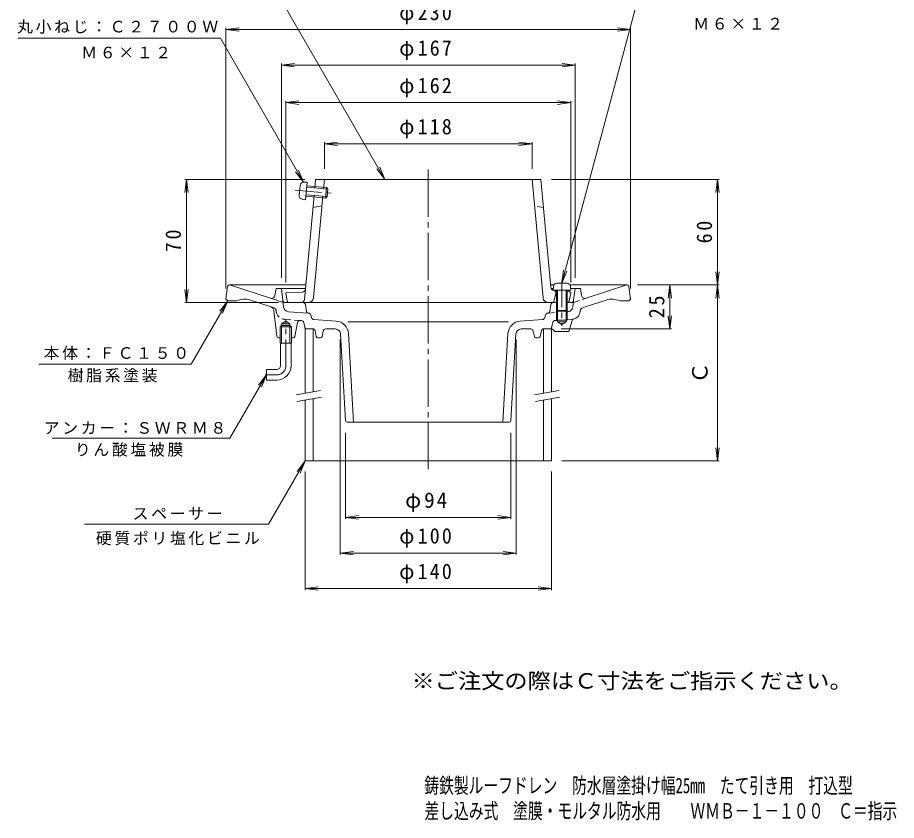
# Model space of a CAD drawing. Units: millimetres, scale not verified. Extents: x -270 to 229, y -348 to 337.
# Drawn here: x -270.4 to 229.2, y -347.7 to 108.5 of the extents above; entities that cross this region are included whole.
import ezdxf
from ezdxf.enums import TextEntityAlignment as Align

# ---------------------------------------------------------------- set-up
doc = ezdxf.new("R2010")
doc.units = ezdxf.units.MM
doc.header["$LTSCALE"] = 3
for name, pattern in [('CHAIN1', [8, 5, -1, 1, -1]), ('CHAIN2', [12, 9, -1, 1, -1]), ('DASHED1', [1.8, 1.2, -0.6]), ('DOUBLE_CHAIN2', [12.8, 9, -1, 0.6, -0.6, 0.6, -1])]:
    doc.linetypes.add(name, pattern=pattern)
for name, color, linetype, lineweight in [('0-0_通り芯', 3, 'Continuous', 9), ('0-1_躯体', 6, 'Continuous', 9), ('0-2_仕上', 4, 'Continuous', 9), ('0-4_その他', 7, 'Continuous', 9), ('0-5_寸法', 7, 'Continuous', 9), ('0-8', 4, 'Continuous', 9)]:
    doc.layers.add(name, color=color, linetype=linetype, lineweight=lineweight)
doc.layers.add('F-0_F-0ﾚｲﾔ', color=2, linetype='Continuous')
doc.layers.add('F-5_F-5ﾚｲﾔ', color=2, linetype='Continuous')
doc.styles.add('ＭＳ ゴシック', font='')
doc.styles.get('ＭＳ ゴシック').set_extended_font_data('MS Gothic')

msp = doc.modelspace()

# ---------------------------------------------------------------- linework, layer by layer
at = {"layer": '0-0_通り芯', "linetype": 'CHAIN2'}
msp.add_line((-36.942, 22.272), (-36.942, -148.131), dxfattribs=at)
at = {"layer": '0-0_通り芯'}
for p, q in [((-151.052, -44.324), (-151.942, -51.448)), ((-150.059, -43.448), (-106.497, -43.448)), ((-126.668, -51.01), (-149.942, -43.448)), ((34.536, -43.448), (32.612, -43.448)), ((76.175, -43.448), (43.53, -43.448)), ((52.783, -51.01), (76.058, -43.448)), ((77.167, -44.324), (78.058, -51.448)), ((-119.622, -52.131), (-120.442, -45.448)), ((-120.442, -45.448), (-106.679, -45.448)), ((34.142, -45.448), (32.946, -45.448)), ((46.558, -45.448), (43.967, -45.448)), ((45.737, -52.131), (46.558, -45.448)), ((-151.942, -51.448), (-150.942, -52.448)), ((-145.942, -52.448), (-150.942, -52.448)), ((-126.772, -55.708), (-138.072, -52.036)), ((-119.472, -53.348), (-126.668, -51.01)), ((-119.147, -55.993), (-119.622, -52.131)), ((32.846, -54.697), (32.189, -58.574)), ((34.273, -53.448), (36.058, -53.448)), ((42.058, -53.448), (44.248, -53.448)), ((52.888, -55.708), (64.187, -52.036)), ((72.058, -52.448), (77.058, -52.448)), ((78.058, -51.448), (77.058, -52.448)), ((-124.719, -58.213), (-123.045, -72.564)), ((-105.158, -59.405), (-116.379, -58.62)), ((-104.994, -59.416), (-105.158, -59.405)), ((31.11, -59.416), (31.273, -59.405)), ((49.478, -58.587), (49.55, -58.007)), ((50.917, -56.348), (52.888, -55.708)), ((-120.302, -65.448), (-117.942, -64.085)), ((-115.582, -65.448), (-117.942, -64.085)), ((-112.781, -72.645), (-111.202, -64.804)), ((-109.627, -63.604), (-109.071, -63.642)), ((-107.708, -64.828), (-106.942, -68.448)), ((-103.656, -60.505), (-103.229, -62.015)), ((-89.253, -63.987), (-101.89, -63.103)), ((-36.942, -64.448), (-82.661, -64.448)), ((-36.942, -64.448), (8.777, -64.448)), ((15.368, -63.987), (28.006, -63.103)), ((29.771, -60.505), (29.345, -62.015)), ((43.058, -69.841), (44.883, -63.551)), ((-120.302, -66.448), (-121.117, -67.248)), ((-114.767, -67.248), (-121.117, -67.248)), ((-121.117, -76.448), (-121.117, -67.248)), ((-120.302, -76.448), (-120.302, -65.448)), ((-115.582, -65.448), (-120.302, -65.448)), ((-115.582, -66.448), (-120.302, -66.448)), ((-115.582, -76.448), (-115.582, -65.448)), ((-114.767, -67.248), (-115.582, -66.448)), ((-114.767, -76.448), (-114.767, -67.248)), ((-102.262, -68.448), (-106.115, -68.448)), ((-101.281, -69.252), (-100.603, -72.644)), ((-97.281, -72.644), (-96.683, -69.654)), ((-89.777, -68.448), (-95.212, -68.448)), ((15.893, -68.448), (21.328, -68.448)), ((23.397, -72.644), (22.799, -69.654)), ((27.397, -69.252), (26.719, -72.644)), ((32.247, -68.448), (28.378, -68.448)), ((33.666, -68.567), (35.058, -69.841)), ((35.058, -69.841), (43.058, -69.841)), ((-121.117, -73.448), (-122.052, -73.448)), ((-113.761, -73.448), (-114.767, -73.448)), ((-99.622, -73.448), (-98.262, -73.448)), ((-83.996, -120.504), (-86.782, -71.278)), ((-82.288, -71.045), (-79.435, -121.448)), ((8.404, -71.045), (5.551, -121.448)), ((10.111, -120.504), (12.898, -71.278)), ((25.738, -73.448), (24.378, -73.448)), ((-114.767, -76.448), (-121.117, -76.448)), ((-120.942, -89.448), (-120.942, -76.448)), ((-114.942, -89.448), (-114.942, -76.448)), ((-122.942, -91.448), (-128.942, -91.448)), ((-128.942, -91.448), (-128.942, -97.448)), ((-122.942, -97.448), (-128.942, -97.448)), ((-82.997, -121.448), (-36.942, -121.448)), ((9.113, -121.448), (-36.942, -121.448))]:
    msp.add_line(p, q, dxfattribs=at)
at = {"layer": '0-0_通り芯', "linetype": 'DOUBLE_CHAIN2'}
for p, q in [((-108.209, -53.448), (-118.133, -53.448)), ((-106.731, -54.697), (-106.074, -58.574))]:
    msp.add_line(p, q, dxfattribs=at)
at = {"layer": '0-0_通り芯', "linetype": 'DASHED1'}
for p, q in [((45.263, -55.993), (45.737, -52.131)), ((45.588, -53.348), (52.783, -51.01)), ((-124.801, -56.348), (-126.772, -55.708)), ((-123.363, -58.587), (-123.434, -58.007)), ((31.273, -59.405), (36.058, -59.07)), ((42.058, -58.651), (42.495, -58.62)), ((-109.627, -63.604), (-118.749, -62.966)), ((33.226, -67.655), (33.824, -64.828)), ((36.558, -63.547), (35.187, -63.642)), ((44.864, -62.966), (42.058, -63.162))]:
    msp.add_line(p, q, dxfattribs=at)
at = {"layer": '0-0_通り芯', "linetype": 'CHAIN1'}
for p, q in [((-117.942, -89.448), (-117.942, -62.929)), ((-122.942, -94.448), (-129.659, -94.448))]:
    msp.add_line(p, q, dxfattribs=at)
at = {"layer": '0-0_通り芯'}
for points in [[(-120.442, -45.448), (-123.442, -45.448), (-124.074, -49.422)], [(46.558, -45.448), (49.558, -45.448), (50.19, -49.422)]]:
    msp.add_lwpolyline(points, dxfattribs=at)
for centre, radius, start, end in [((-150.059, -44.448), 1, 90, 172.87573), ((76.175, -44.448), 1, 7.12427, 90), ((-126.05, -49.108), 2, 252.00018, 350.95978), ((52.165, -49.108), 2, 189.04022, 287.99982), ((-141.471, -62.498), 11, 72.00008, 113.98471), ((34.325, -54.948), 1.5, 90, 170.38539), ((44.248, -51.948), 1.5, 270, 352.99966), ((67.586, -62.498), 11, 66.01529, 107.99992), ((-127.699, -58.561), 3, 6.65373, 72.00012), ((-116.17, -55.628), 3, 187.00038, 266.00034), ((-105.099, -60.913), 1.5, 15.77519, 86), ((31.215, -60.913), 1.5, 94, 164.22481), ((31.203, -58.407), 1, 273.99933, 350.3849), ((44.516, -57.978), 5, 282.78596, 353.00336), ((51.535, -58.25), 2, 108.00259, 172.99995), ((-109.732, -65.1), 1.5, 86.00058, 168.61942), ((-109.176, -65.139), 1.5, 11.9458, 86.00067), ((-101.786, -61.607), 1.5, 195.77538, 266), ((-89.776, -71.469), 7.5, 3.23978, 85.99998), ((15.892, -71.469), 7.5, 94.00015, 176.76022), ((27.901, -61.607), 1.5, 274, 344.22462), ((44.516, -57.978), 5, 273.99973, 273.99976), ((45.843, -63.829), 1, 102.78587, 163.81967), ((-106.115, -67.448), 1, 190.82961, 270), ((-102.262, -69.448), 1, 11.30934, 90), ((-95.212, -69.948), 1.5, 90, 168.6902), ((-89.777, -71.448), 3, 3.23991, 90), ((15.893, -71.448), 3, 90, 176.76009), ((21.328, -69.948), 1.5, 11.3098, 90), ((28.378, -69.448), 1, 90, 168.69066), ((32.247, -67.448), 1, 270, 291.81258), ((32.99, -69.305), 1, 47.52872, 111.81258), ((-122.052, -72.448), 1, 186.65373, 270.17696), ((-113.761, -72.448), 1, 270, 348.62086), ((-99.622, -72.448), 1, 191.30914, 270), ((-98.262, -72.448), 1, 270, 348.69086), ((24.378, -72.448), 1, 191.30914, 270), ((25.738, -72.448), 1, 270, 348.69086), ((-122.942, -89.448), 2, 270, 0), ((-122.942, -89.448), 8, 270, 0), ((-82.997, -120.448), 1, 183.23994, 270), ((9.113, -120.448), 1, 270, 356.76006)]:
    msp.add_arc(centre, radius, start, end, dxfattribs=at)
at = {"layer": '0-0_通り芯', "linetype": 'DOUBLE_CHAIN2'}
for centre, radius, start, end in [((-118.133, -51.948), 1.5, 187.00034, 270), ((-108.209, -54.948), 1.5, 9.61461, 90), ((-105.088, -58.407), 1, 189.6151, 266.00067)]:
    msp.add_arc(centre, radius, start, end, dxfattribs=at)
at = {"layer": '0-0_通り芯', "linetype": 'DASHED1'}
for centre, radius, start, end in [((-125.419, -58.25), 2, 7.00005, 71.99741), ((-118.4, -57.978), 5, 187.00348, 266.00027), ((42.285, -55.628), 3, 274, 352.9995), ((35.291, -65.139), 1.5, 93.99933, 168.0542), ((44.516, -57.978), 5, 273.99814, 282.78596), ((32.247, -67.448), 1, 291.81258, 348.05537)]:
    msp.add_arc(centre, radius, start, end, dxfattribs=at)
at = {"layer": '0-0_通り芯', "linetype": 'CHAIN1'}
msp.add_arc((-122.942, -89.448), 5, 270, 0, dxfattribs=at)
at = {"layer": '0-1_躯体'}
for p, q in [((-101.488, 11.674), (-101.045, 16.552)), ((27.16, 16.552), (-101.045, 16.552)), ((-96.44, 11.222), (-95.942, 16.552)), ((28.342, -50.727), (22.058, 16.552)), ((32.724, -44.676), (27.16, 16.552)), ((-107.241, -51.629), (-101.873, 7.431)), ((-102.227, -50.727), (-96.836, 6.981)), ((-102.499, 0.552), (-97.343, 1.552)), ((-108.603, -47.523), (-117.942, -47.948)), ((-117.092, -52.627), (-117.942, -47.948)), ((35.808, -47.573), (34.308, -53.448)), ((34.627, -46.518), (36.058, -46.583)), ((34.808, -46.526), (35.808, -47.573)), ((42.058, -46.856), (43.058, -46.901)), ((43.058, -46.901), (44.058, -47.948)), ((43.207, -52.627), (44.058, -47.948)), ((-116.108, -53.448), (35.168, -53.448))]:
    msp.add_line(p, q, dxfattribs=at)
at = {"layer": '0-1_躯体', "color": 4, "linetype": 'CHAIN1'}
msp.add_line((-112.538, 10.525), (-92.167, 8.701), dxfattribs=at)
at = {"layer": '0-1_躯体', "color": 4}
for p, q in [((-110.336, 7.49), (-109.832, 13.12)), ((-107.836, 14.942), (-105.754, 14.937)), ((-106.646, 4.977), (-105.754, 14.937)), ((-106.01, 12.079), (-94.058, 11.009)), ((-105.932, 12.945), (-94.847, 11.953)), ((-95.382, 5.977), (-94.847, 11.953)), ((-94.058, 11.009), (-94.847, 11.953)), ((-94.438, 6.766), (-94.058, 11.009)), ((-108.696, 5.343), (-106.646, 4.977)), ((-106.467, 6.969), (-95.382, 5.977)), ((-106.39, 7.836), (-94.438, 6.766)), ((-94.438, 6.766), (-95.382, 5.977))]:
    msp.add_line(p, q, dxfattribs=at)
at = {"layer": '0-1_躯体', "linetype": 'DASHED1'}
msp.add_line((28.614, 0.552), (23.459, 1.552), dxfattribs=at)
at = {"layer": '0-1_躯体', "color": 4}
for centre, start, end in [((-107.84, 12.942), 89.88402, 174.884), ((-108.344, 7.312), 174.884, 259.88399)]:
    msp.add_arc(centre, 2, start, end, dxfattribs=at)
at = {"layer": '0-1_躯体'}
for centre, radius, start, end in [((34.718, -44.52), 2, 185.93764, 267.39825), ((-108.694, -45.525), 2, 272.60248, 354.8078), ((-116.108, -52.448), 1, 190.30324, 270), ((-109.232, -51.448), 2, 270, 354.8078), ((-105.214, -50.448), 3, 270, 354.6631), ((31.329, -50.448), 3, 185.3369, 270), ((42.223, -52.448), 1, 270, 349.69676)]:
    msp.add_arc(centre, radius, start, end, dxfattribs=at)
at = {"layer": '0-2_仕上'}
for p, q in [((-106.942, -68.448), (-106.942, -104.876)), ((-106.942, -68.448), (-106.115, -68.448)), ((-102.442, -68.448), (-102.442, -104.083)), ((28.558, -68.448), (28.558, -104.876)), ((33.058, -68.448), (32.247, -68.448)), ((33.058, -68.448), (33.058, -104.083)), ((-106.942, -108.938), (-106.942, -143.448)), ((-102.442, -108.145), (-102.442, -143.448)), ((28.558, -108.938), (28.558, -143.448)), ((33.058, -108.145), (33.058, -143.448)), ((-106.942, -143.448), (33.058, -143.448))]:
    msp.add_line(p, q, dxfattribs=at)
at = {"layer": '0-2_仕上', "color": 7}
for p, q in [((-112.056, -105.778), (-98.269, -103.347)), ((23.444, -105.778), (37.231, -103.347)), ((-111.361, -109.717), (-97.574, -107.286)), ((24.139, -109.717), (37.926, -107.286))]:
    msp.add_line(p, q, dxfattribs=at)
at = {"layer": '0-4_その他'}
for p, q in [((-151.942, 101.699), (-144.506, 102.678)), ((-151.942, 102.599), (-151.942, -45.448)), ((-151.942, 101.699), (78.058, 101.699)), ((-151.942, 101.699), (-144.506, 100.72)), ((78.058, 101.699), (70.622, 102.678)), ((78.058, 101.699), (70.622, 100.72)), ((78.058, 102.599), (78.058, -45.448)), ((-120.442, 81.482), (-113.006, 82.461)), ((-120.442, 82.382), (-120.442, -39.448)), ((-120.442, 81.482), (46.558, 81.482)), ((-120.442, 81.482), (-113.006, 80.503)), ((46.558, 81.482), (39.122, 82.461)), ((46.558, 81.482), (39.122, 80.503)), ((46.558, 82.382), (46.558, -39.448)), ((-117.942, 60.176), (-110.506, 61.155)), ((-117.942, 61.076), (-117.942, -41.948)), ((-117.942, 60.176), (44.058, 60.176)), ((-117.942, 60.176), (-110.506, 59.197)), ((44.058, 60.176), (36.622, 61.155)), ((44.058, 60.176), (36.622, 59.197)), ((44.058, 61.076), (44.058, -41.948)), ((-95.942, 36.82), (-88.506, 37.799)), ((-95.942, 37.72), (-95.942, 22.552)), ((-95.942, 36.82), (22.058, 36.82)), ((-95.942, 36.82), (-88.506, 35.841)), ((22.058, 36.82), (14.622, 37.799)), ((22.058, 36.82), (14.622, 35.841)), ((22.058, 37.72), (22.058, 22.552)), ((-174.427, 16.552), (-175.406, 9.116)), ((-175.327, 16.552), (-107.045, 16.552)), ((-174.427, -53.448), (-174.427, 16.552)), ((-174.427, 16.552), (-173.449, 9.116)), ((128.432, 16.552), (33.16, 16.552)), ((127.532, 16.552), (126.554, 9.116)), ((127.532, -43.448), (127.532, 16.552)), ((127.532, 16.552), (128.511, 9.116)), ((127.532, -43.448), (126.554, -36.012)), ((127.532, -43.448), (128.511, -36.012)), ((128.432, -43.448), (82.058, -43.448)), ((100.431, -43.448), (99.452, -50.884)), ((100.431, -68.448), (100.431, -43.448)), ((100.431, -43.448), (101.41, -50.884)), ((127.532, -43.448), (126.554, -50.884)), ((127.532, -143.448), (127.532, -43.448)), ((127.532, -43.448), (128.511, -50.884)), ((-174.427, -53.448), (-175.406, -46.012)), ((-174.427, -53.448), (-173.449, -46.012)), ((-175.327, -53.448), (-122.108, -53.448)), ((100.431, -68.448), (99.452, -61.012)), ((100.431, -68.448), (101.41, -61.012)), ((101.331, -68.448), (38.576, -68.448)), ((-86.942, -196.692), (-86.942, -74.448)), ((13.058, -196.692), (13.058, -74.448)), ((-83.942, -176.392), (-83.942, -127.448)), ((10.058, -176.392), (10.058, -127.448)), ((127.532, -143.448), (126.554, -136.012)), ((127.532, -143.448), (128.511, -136.012)), ((128.432, -143.448), (39.058, -143.448)), ((-106.942, -216.887), (-106.942, -149.448)), ((33.058, -216.887), (33.058, -149.448)), ((-83.942, -175.492), (-76.506, -174.513)), ((10.058, -175.492), (2.622, -174.513)), ((-83.942, -175.492), (10.058, -175.492)), ((-83.942, -175.492), (-76.506, -176.471)), ((10.058, -175.492), (2.622, -176.471)), ((-86.942, -195.792), (-79.506, -194.813)), ((13.058, -195.792), (5.622, -194.813)), ((-86.942, -195.792), (13.058, -195.792)), ((-86.942, -195.792), (-79.506, -196.771)), ((13.058, -195.792), (5.622, -196.771)), ((-106.942, -215.987), (-99.506, -215.008)), ((-106.942, -215.987), (33.058, -215.987)), ((-106.942, -215.987), (-99.506, -216.965)), ((33.058, -215.987), (25.622, -215.008)), ((33.058, -215.987), (25.622, -216.965))]:
    msp.add_line(p, q, dxfattribs=at)
at = {"layer": '0-5_寸法'}
for p, q in [((-61.663, 16.552), (-134.73, 143.108)), ((39.058, -42.508), (80.786, 113.225)), ((-270.306, 96.807), (-155.101, 96.807)), ((-107.836, 14.942), (-155.101, 96.807)), ((-107.836, 14.942), (-112.402, 20.892)), ((-107.836, 14.942), (-110.706, 21.871)), ((-61.663, 16.552), (-66.228, 22.502)), ((-61.663, 16.552), (-64.533, 23.481)), ((39.058, -42.508), (40.037, -35.072)), ((39.058, -42.508), (41.928, -35.579)), ((-150.942, -52.448), (-171.727, -88.448)), ((-150.942, -52.448), (-155.508, -58.398)), ((-150.942, -52.448), (-153.812, -59.377)), ((-258.328, -88.448), (-171.727, -88.448)), ((-128.942, -94.448), (-149.727, -130.448)), ((-128.942, -94.448), (-133.508, -100.398)), ((-128.942, -94.448), (-131.812, -101.377)), ((-250.674, -130.448), (-149.727, -130.448)), ((-106.942, -143.448), (-127.727, -179.448)), ((-106.942, -143.448), (-111.508, -149.398)), ((-106.942, -143.448), (-109.812, -150.377)), ((-127.727, -179.448), (-232.39, -179.448))]:
    msp.add_line(p, q, dxfattribs=at)
at = {"layer": '0-8'}
for p, q in [((34.239, -44.334), (34.058, -46.408)), ((36.231, -42.508), (41.884, -42.508)), ((43.876, -44.334), (44.058, -46.408)), ((34.058, -46.408), (44.058, -46.408)), ((36.058, -46.408), (36.058, -57.908)), ((36.558, -46.408), (36.558, -58.408)), ((41.558, -46.408), (41.558, -58.408)), ((42.058, -46.408), (42.058, -57.908)), ((36.558, -58.408), (41.558, -58.408)), ((42.058, -57.908), (41.558, -58.408))]:
    msp.add_line(p, q, dxfattribs=at)
at = {"layer": '0-8', "linetype": 'CHAIN1'}
msp.add_line((39.058, -41.131), (39.058, -66.585), dxfattribs=at)
at = {"layer": '0-8', "color": 3}
for p, q in [((36.058, -57.908), (36.058, -63.448)), ((36.558, -58.408), (36.558, -64.448)), ((41.558, -58.408), (41.558, -64.448)), ((42.058, -57.908), (42.058, -63.448)), ((36.058, -63.448), (42.058, -63.448)), ((36.558, -64.448), (39.058, -65.891))]:
    msp.add_line(p, q, dxfattribs=at)
at = {"layer": '0-8'}
msp.add_lwpolyline([(36.558, -58.408), (36.058, -57.908), (42.058, -57.908)], dxfattribs=at)
at = {"layer": '0-8', "color": 3}
msp.add_lwpolyline([(36.558, -64.448), (41.558, -64.448), (39.058, -65.891)], dxfattribs=at)
at = {"layer": '0-8'}
for centre, start, end in [((36.231, -44.508), 90, 174.99998), ((41.884, -44.508), 5.00002, 90)]:
    msp.add_arc(centre, 2, start, end, dxfattribs=at)

# ---------------------------------------------------------------- texts
at = {"layer": '0-4_その他', "color": 2, "style": 'ＭＳ ゴシック'}
msp.add_text('Ｃ', height=8.798, rotation=90, dxfattribs=at).set_placement((124.532, -99.448), align=Align.BOTTOM_LEFT)
at = {"layer": '0-4_その他', "color": 2, "char_height": 8.798, "attachment_point": 7, "style": 'ＭＳ ゴシック'}
for s, insert in [('\\T1.21;\\W0.95;φ230', (-53.442, 104.699)), ('\\T1.21;\\W0.95;φ167', (-53.442, 84.482)), ('\\T1.21;\\W0.95;φ162', (-53.442, 63.176)), ('\\T1.21;\\W0.95;φ118', (-53.442, 39.82)), ('\\T1.19;φ94', (-50.067, -172.492)), ('\\T1.21;\\W0.95;φ100', (-53.442, -192.792)), ('\\T1.21;\\W0.95;φ140', (-53.442, -212.987))]:
    msp.add_mtext(s, dxfattribs=dict(at, insert=insert))
at = {"layer": '0-4_その他', "color": 2, "char_height": 8.798, "attachment_point": 7, "rotation": 90, "style": 'ＭＳ ゴシック'}
for s, insert in [('\\T1.27;\\W0.95;60', (124.532, -19.823)), ('\\T1.27;\\W0.95;70', (-177.427, -24.823)), ('\\T1.27;\\W0.95;25', (97.431, -62.323))]:
    msp.add_mtext(s, dxfattribs=dict(at, insert=insert))
at = {"layer": '0-5_寸法', "char_height": 6.598, "attachment_point": 7, "style": 'ＭＳ ゴシック'}
for s, insert in [('\\T1.17;丸小ねじ：Ｃ２７００Ｗ', (-270.68, 99.342)), ('\\T1.17;Ｍ６×１２', (113.732, 101.619)), ('\\T1.17;Ｍ６×１２', (-234.197, 85.255)), ('\\T1.17;本体：ＦＣ１５０', (-255.597, -86.123)), ('\\T1.17;樹脂系塗装', (-241.938, -98.871)), ('\\T1.17;アンカー：ＳＷＲＭ８', (-255.557, -128.303)), ('\\T1.17;りん酸塩被膜', (-237.846, -141.051)), ('\\T1.17;スペーサー', (-204.977, -177.028)), ('\\T1.17;硬質ポリ塩化ビニル', (-225.908, -191.405))]:
    msp.add_mtext(s, dxfattribs=dict(at, insert=insert))
at = {"layer": 'F-0_F-0ﾚｲﾔ', "style": 'ＭＳ ゴシック', "width": 1.1}
msp.add_text('※ご注文の際はＣ寸法をご指示ください。', height=8.798, dxfattribs=at).set_placement((-46.444, -275.47), align=Align.BOTTOM_LEFT)
at = {"layer": 'F-5_F-5ﾚｲﾔ', "style": 'ＭＳ ゴシック', "width": 0.7}
for s, p in [('鋳鉄製ルーフドレン\u3000防水層塗掛け幅25mm\u3000たて引き用\u3000打込型', (-39.155, -334.926)), ('差し込み式\u3000塗膜・モルタル防水用\u3000\u3000ＷＭＢ－１－１００\u3000Ｃ＝指示', (-39.074, -349.345))]:
    msp.add_text(s, height=8.798, dxfattribs=at).set_placement(p, align=Align.BOTTOM_LEFT)

doc.saveas('drawing.dxf')
